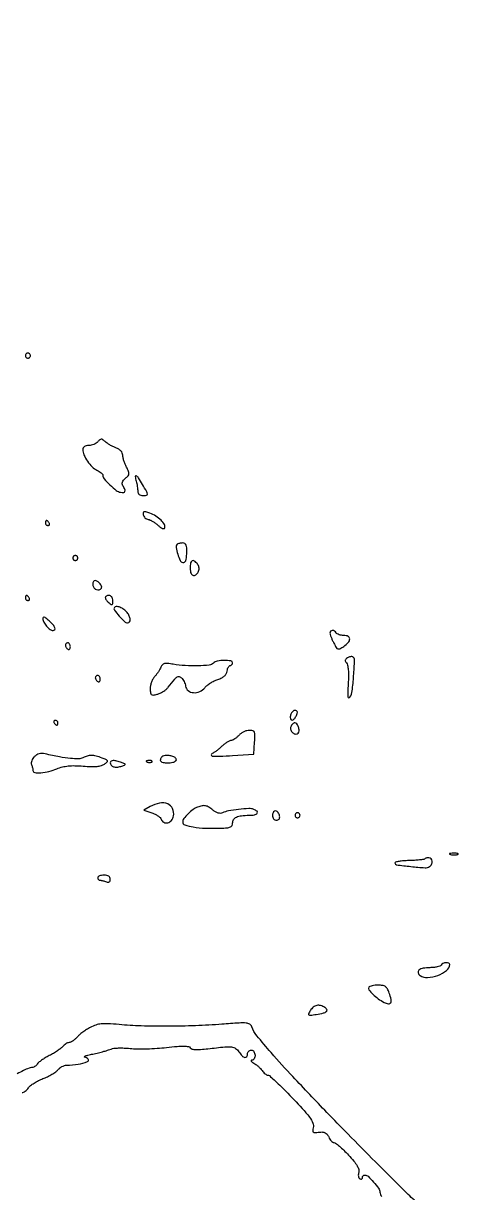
# Model space of a CAD drawing. Extents: x 0 to 2558, y 0 to 3412.
# Drawn here: x 1052.2 to 1227.7, y 2944 to 3412 of the extents above; entities that cross this region are included whole.
import ezdxf

# ---------------------------------------------------------------- set-up
doc = ezdxf.new("R2010")
doc.units = 0

msp = doc.modelspace()

# ---------------------------------------------------------------- linework, layer by layer
for points in [[(1286.775, 2242.902503, 0.000001), (1177.44536, 2242.627485, 0.134519)], [(1176.555032, 2242.380365, -0.000002), (1098.265318, 2241.934774, -0.000173)], [(1208.821719, 2940.882369, -0.009758), (1203.936388, 2945.551884, -0.001129), (1193.207356, 2956.263527, -0.001484), (1182.138718, 2967.430309, -0.003279), (1173.771547, 2976.034051, -0.002587), (1160.147025, 2990.376679, -0.008664), (1151.429168, 2999.977688, -0.010351), (1145.715553, 3006.77218, -0.080539), (1143.672714, 3010.358622, 0.172845), (1142.837912, 3011.351056, 0.111848), (1141.392339, 3011.808342, 0.03661), (1138.615216, 3011.837279, 0.003369), (1131.739702, 3011.358622, -0.009838), (1121.133159, 3010.757981, -0.008454), (1109.960788, 3010.534664, -0.008712), (1099.348703, 3010.686919, -0.014861), (1090.5, 3011.231715, 0.009373), (1086.029117, 3011.556264, 0.038281), (1083.308924, 3011.494217, 0.056667), (1081.197391, 3011.038546, 0.041667), (1078.998953, 3010.085546, 0.020292), (1077.519074, 3009.212679, 0.01536), (1075.967057, 3008.14129, 0.0156), (1074.570256, 3007.043473, 0.034494), (1073.593966, 3006.103831, -0.0291), (1072.775228, 3005.298652, -0.03165), (1071.890178, 3004.618, -0.033387), (1071.065313, 3004.139608, -0.115208), (1070.467457, 3004, 0.09787), (1069.90591, 3003.88902, 0.041618), (1069.220514, 3003.537905, 0.039094), (1068.529222, 3003.028819, 0.041315), (1067.939342, 3002.426912, -0.055344), (1067.17125, 3001.685839, -0.015676), (1065.822649, 3000.711669, -0.015591), (1064.219609, 2999.699833, -0.015899), (1062.566898, 2998.796804, 0.017169), (1060.951332, 2997.908736, 0.019146), (1059.459742, 2996.941627, 0.018832), (1058.259757, 2996.027157, 0.088622), (1057.70031, 2995.369892, -0.07317), (1057.28131, 2994.845855, -0.054529), (1056.687314, 2994.402406, -0.054964), (1056.01772, 2994.101353, -0.078337), (1055.374783, 2994, 0.102731), (1054.443864, 2993.806691, 0.009221), (1052.262781, 2992.811858, 0.01169), (1049.687192, 2991.504349, 0.008866)], [(1051.757747, 2984, 0.123639), (1052.284706, 2984.132329, 0.042153), (1052.950983, 2984.565354, 0.038849), (1053.635472, 2985.188138, 0.035989), (1054.234641, 2985.92461, -0.075533), (1055.052201, 2986.78171, -0.024314), (1056.496431, 2987.790266, -0.023625), (1058.235593, 2988.77166, -0.024397), (1060.041345, 2989.573135, 0.021432), (1061.858296, 2990.366724, 0.020421), (1063.630895, 2991.324749, 0.020863), (1065.124978, 2992.299462, 0.065402), (1066, 2993.11526, -0.056349), (1066.721487, 2993.812661, -0.04301), (1067.646875, 2994.405647, -0.044062), (1068.624651, 2994.814264, -0.074411), (1069.5, 2994.954836, 0.036892), (1074.160282, 2995.34926, 0.063686), (1077.888444, 2996.44308, 0.491299), (1078.130159, 2997.410321, 0.214563), (1076.75, 2998.128215, -0.42692), (1076.589441, 2998.316197, -0.278919), (1076.776562, 2998.56537, -0.033335), (1078.020824, 2998.972214, -0.009511), (1080, 2999.436356, 0.006809), (1082.239322, 2999.948755, 0.007226), (1084.419776, 3000.512527, 0.006931), (1086.282035, 3001.050709, 0.032672), (1087.322641, 3001.443004, -0.082262), (1088.382329, 3001.726807, -0.017116), (1090.311198, 3001.849055, -0.017539), (1092.586013, 3001.835385, -0.015766), (1094.936998, 3001.664374, 0.023211), (1097.771911, 3001.500537, 0.009599), (1101.614713, 3001.530833, 0.009473), (1105.740208, 3001.720848, 0.012043), (1109.536595, 3002.05984, -0.006961), (1113.799104, 3002.484158, -0.025055), (1116.528727, 3002.580271, -0.03691), (1118.296063, 3002.423112, -0.216999), (1119.050659, 3001.918032, 0.197148), (1119.716923, 3001.43437, 0.046478), (1121.106046, 3001.230495, 0.03206), (1123.169139, 3001.253733, 0.011162), (1126.128421, 3001.543731, -0.004627), (1132.868186, 3002.293244, -0.050683), (1135.589397, 3002.293841, -0.130516), (1137.203721, 3001.685055, -0.092908), (1138.549455, 3000.284177, 0.045135), (1139.784572, 2998.725984, 0.14778), (1140.914936, 2998.083421, 0.317382), (1141.680496, 2998.399171, 0.142186), (1142, 2999.5, -0.099038), (1142.114514, 3000.072457, -0.097945), (1142.440625, 3000.559375, -0.097945), (1142.927543, 3000.885486, -0.099038), (1143.5, 3001, -0.257439), (1144.509541, 3000.443316, -0.125903), (1144.975368, 2999.001208, -0.132408), (1144.681273, 2997.560284, -0.277257), (1143.75, 2996.969591, 0.200243), (1143.476751, 2996.847703, 0.343882), (1143.454688, 2996.612495, 0.095526), (1143.808274, 2996.240008, 0.025486), (1144.5, 2995.796646, -0.032863), (1145.360995, 2995.226714, -0.02033), (1146.296344, 2994.453032, -0.020363), (1147.161673, 2993.609811, -0.034204), (1147.806704, 2992.827054, 0.032982), (1148.380025, 2992.127847, 0.036722), (1149.021424, 2991.536697, 0.039653), (1149.63597, 2991.123461, 0.128885), (1150.106974, 2991, -0.177881), (1150.719606, 2990.774927, -0.00642), (1152.62985, 2989.109631, -0.011084), (1154.852577, 2987.030611, -0.007467), (1157.30027, 2984.564703, -0.00379), (1163.873601, 2977.637277, -0.027506), (1166.816862, 2974.118692, -0.063142), (1168.134227, 2971.793572, -0.162699), (1168.261446, 2969.891768, 0.046236), (1168.077521, 2968.775993, 0.257041), (1168.322928, 2968.24402, 0.16996), (1169.001503, 2968.035091, 0.019767), (1170.609851, 2968.160069, -0.040274), (1172.076065, 2968.21372, -0.103822), (1173.097367, 2967.952034, -0.11675), (1173.855445, 2967.326132, -0.05875), (1174.487128, 2966.25, 0.039021), (1174.947969, 2965.389, 0.046184), (1175.515059, 2964.660937, 0.052381), (1176.09863, 2964.157222, 0.153033), (1176.600287, 2964, -0.16763), (1177.255782, 2963.773884, -0.011821), (1178.77538, 2962.524845, -0.015667), (1180.542233, 2960.901948, -0.011122), (1182.423626, 2958.978196, -0.014017), (1184.588765, 2956.529375, -0.04033), (1185.896783, 2954.67903, -0.0619), (1186.531334, 2953.223385, -0.1498), (1186.51979, 2952.062353, 0.05626), (1186.367335, 2951.290177, 0.0636), (1186.400931, 2950.535756, 0.07312), (1186.605964, 2949.911854, 0.139323), (1186.959323, 2949.52514, 0.078483), (1187.357173, 2949.35837, 0.156365), (1187.694301, 2949.381985, 0.18517), (1187.917842, 2949.588713, 0.115069), (1188, 2949.940983, -0.08941), (1188.072884, 2950.345309, -0.095151), (1188.281862, 2950.688914, -0.099846), (1188.593467, 2950.918798, -0.10958), (1188.959531, 2951, -0.191119), (1190.273182, 2950.478838, -0.022598), (1192.502312, 2948.181093, -0.023871), (1194.511532, 2945.682802, -0.158709), (1195, 2944.182687, 0.194704), (1195.729429, 2942.380527, 0.017443)], [(1923.086218, 2244.376059, -0.000011), (1814.032813, 2244.041497, -0.000207)]]:
    msp.add_lwpolyline(points, format="xyb")
for points in [[(1053, 3279, 0.099038), (1053.076342, 3278.618362, 0.097945), (1053.29375, 3278.29375, 0.097945), (1053.618362, 3278.076342, 0.099038), (1054, 3278, 0.099038), (1054.381638, 3278.076342, 0.097945), (1054.70625, 3278.29375, 0.097945), (1054.923658, 3278.618362, 0.099038), (1055, 3279, 0.099038), (1054.923658, 3279.381638, 0.097945), (1054.70625, 3279.70625, 0.097945), (1054.381638, 3279.923658, 0.099038), (1054, 3280, 0.099038), (1053.618362, 3279.923658, 0.097945), (1053.29375, 3279.70625, 0.097945), (1053.076342, 3279.381638, 0.099038)], [(1082.020938, 3244.525228, -0.076089), (1081.363009, 3243.94094, -0.044489), (1080.42854, 3243.448036, -0.043302), (1079.380772, 3243.112508, -0.055899), (1078.377555, 3243, 0.051161), (1077.371051, 3242.896743, 0.096962), (1076.622492, 3242.582211, 0.124451), (1076.165338, 3242.073494, 0.121704), (1076, 3241.404292, 0.105629), (1076.452943, 3239.284179, 0.044556), (1077.882001, 3236.729401, 0.044504), (1079.768704, 3234.434125, 0.091835), (1081.665271, 3233.106651, -0.028936), (1082.559114, 3232.635175, -0.037486), (1083.314173, 3232.098208, -0.041148), (1083.848298, 3231.574696, -0.180209), (1084, 3231.167462, 0.17954), (1084.542459, 3229.705466, 0.02362), (1086.856269, 3227.260388, 0.025804), (1089.415913, 3225.041785, 0.128476), (1091.147863, 3224.295205, 0.062528), (1092.360939, 3224.262991, 0.290818), (1092.887161, 3224.675088, 0.196203), (1092.848527, 3225.495112, 0.032456), (1092.07502, 3226.912855, -0.102757), (1091.802078, 3227.63899, -0.121427), (1091.86562, 3228.36817, -0.094567), (1092.292781, 3229.11915, -0.04342), (1093.09788, 3229.912855, 0.036727), (1094.147889, 3230.920691, 0.161558), (1094.487195, 3231.696864, 0.125903), (1094.337464, 3232.632312, 0.018821), (1093.507546, 3234.364307, -0.023958), (1092.930449, 3235.601111, -0.020713), (1092.442842, 3236.948417, -0.02123), (1092.103306, 3238.207644, -0.055287), (1092, 3239.139058, 0.110532), (1091.808702, 3239.993836, 0.077343), (1091.253646, 3240.814423, 0.066193), (1090.37935, 3241.535283, 0.048535), (1089.25183, 3242.094354, -0.022607), (1088.081883, 3242.600804, -0.016829), (1086.838453, 3243.259871, -0.01709), (1085.706011, 3243.962338, -0.036558), (1084.895212, 3244.594832, 0.028824), (1083.953813, 3245.352889, 0.162536), (1083.345463, 3245.53977, 0.178909), (1082.780085, 3245.315075, 0.036445)], [(1097.369714, 3228.75, -0.015772), (1097.601675, 3227.760635, -0.01145), (1097.799577, 3226.646875, -0.011588), (1097.938811, 3225.580061, -0.024706), (1097.986345, 3224.75, 0.09622), (1098.132192, 3224.029228, 0.116482), (1098.533994, 3223.470457, 0.107274), (1099.173035, 3223.119912, 0.072124), (1100, 3223, 0.042158), (1101.462839, 3223.123562, 0.371983), (1101.844343, 3223.585786, 0.123054), (1101.592498, 3224.506119, 0.005265), (1099.901224, 3227.44284, 0.010831), (1098.279257, 3230.06061, 0.130174), (1097.406749, 3230.850178, 0.602663), (1097.014613, 3230.577212, 0.034959)], [(1100.182138, 3215.316113, 0.08836), (1100.429933, 3214.675685, 0.068527), (1100.902154, 3214.094453, 0.067987), (1101.518313, 3213.658369, 0.083923), (1102.186896, 3213.442221, -0.072673), (1102.992801, 3213.201445, -0.026114), (1104.053464, 3212.638926, -0.025254), (1105.168418, 3211.891849, -0.027303), (1106.172337, 3211.05407, 0.028396), (1107.123018, 3210.264234, 0.06623), (1107.931673, 3209.818038, 0.125203), (1108.512046, 3209.746392, 0.288302), (1108.838063, 3210.014189, 0.219805), (1108.684377, 3211.39333, 0.062807), (1107.315021, 3213.12476, 0.055135), (1105.228763, 3214.764175, 0.055167), (1102.835052, 3215.907656, 0.01252), (1101.175054, 3216.440112, 0.126859), (1100.45642, 3216.463821, 0.319969), (1100.149777, 3216.122587, 0.076556)], [(1061, 3212, 0.105053), (1061.081062, 3211.618444, 0.099167), (1061.311086, 3211.29375, 0.09642), (1061.654762, 3211.076123, 0.093332), (1062.059017, 3211, 0.108972), (1062.413961, 3211.078288, 0.182303), (1062.6254, 3211.29375, 0.161196), (1062.656512, 3211.6179, 0.082592), (1062.5, 3212, 0.029505), (1062.231006, 3212.382774, 0.035638), (1061.933975, 3212.70625, 0.038439), (1061.65171, 3212.934461, 0.151918), (1061.440983, 3213, 0.210953), (1061.272352, 3212.92554, 0.081139), (1061.129539, 3212.70625, 0.061769), (1061.032345, 3212.382849, 0.042167)], [(1113.79982, 3203.466487, 0.23864), (1113.383897, 3202.198165, 0.037642), (1113.992573, 3199.561587, 0.037679), (1114.990416, 3197.04474, 0.236192), (1116.05595, 3196.227741, 0.184174), (1116.743649, 3196.348632, 0.159511), (1117.227031, 3196.904053, 0.075214), (1117.516327, 3198.03865, 0.018326), (1117.638005, 3199.971704, 0.017708), (1117.61911, 3202.026219, 0.083536), (1117.372728, 3203.174879, 0.166041), (1116.859956, 3203.775012, 0.134466), (1116.038482, 3204, 0.028379), (1115.346586, 3203.960697, 0.030126), (1114.677501, 3203.843281, 0.031585), (1114.118829, 3203.672235, 0.106689)], [(1072, 3198, 0.099038), (1072.076342, 3197.618362, 0.097945), (1072.29375, 3197.29375, 0.097945), (1072.618362, 3197.076342, 0.099038), (1073, 3197, 0.099038), (1073.381638, 3197.076342, 0.097945), (1073.70625, 3197.29375, 0.097945), (1073.923658, 3197.618362, 0.099038), (1074, 3198, 0.099038), (1073.923658, 3198.381638, 0.097945), (1073.70625, 3198.70625, 0.097945), (1073.381638, 3198.923658, 0.099038), (1073, 3199, 0.099038), (1072.618362, 3198.923658, 0.097945), (1072.29375, 3198.70625, 0.097945), (1072.076342, 3198.381638, 0.099038)], [(1119, 3194, 0.034744), (1119.088356, 3192.730014, 0.074083), (1119.366084, 3191.788402, 0.111041), (1119.810846, 3191.210442, 0.175193), (1120.393011, 3191, 0.18616), (1121.591367, 3191.46219, 0.130921), (1122.384526, 3192.688203, 0.117453), (1122.510571, 3194.259896, 0.13555), (1121.894808, 3195.626748, 0.059693), (1120.667099, 3196.790892, 0.296116), (1119.76253, 3196.848687, 0.227641), (1119.16335, 3195.993522, 0.040902)], [(1080, 3187.559017, 0.112441), (1080.265225, 3186.394527, 0.134726), (1081.000645, 3185.548755, 0.146432), (1082.013946, 3185.239252, 0.140722), (1083.048558, 3185.530011, 0.110253), (1083.435208, 3185.907337, 0.160707), (1083.556329, 3186.36394, 0.115588), (1083.391203, 3186.918193, 0.043282), (1082.926114, 3187.589028, 0.055654), (1081.849369, 3188.626612, 0.168041), (1080.89645, 3188.945273, 0.273493), (1080.250246, 3188.554235, 0.123798)], [(1053, 3182, 0.105053), (1053.081062, 3181.618444, 0.099167), (1053.311086, 3181.29375, 0.09642), (1053.654762, 3181.076123, 0.093332), (1054.059017, 3181, 0.108972), (1054.413961, 3181.078288, 0.182303), (1054.6254, 3181.29375, 0.161196), (1054.656512, 3181.6179, 0.082592), (1054.5, 3182, 0.029505), (1054.231006, 3182.382774, 0.035638), (1053.933975, 3182.70625, 0.038439), (1053.65171, 3182.934461, 0.151918), (1053.440983, 3183, 0.210953), (1053.272352, 3182.92554, 0.081139), (1053.129539, 3182.70625, 0.061769), (1053.032345, 3182.382849, 0.042167)], [(1085, 3182.122445, 0.117955), (1085.100931, 3181.700558, 0.036411), (1085.440625, 3181.136985, 0.034151), (1085.925951, 3180.54111, 0.031583), (1086.5, 3180, 0.027702), (1087.317973, 3179.394365, 0.285199), (1087.719951, 3179.38379, 0.243483), (1087.95142, 3179.749908, 0.02153), (1088, 3180.877555, 0.064485), (1087.891732, 3181.713548, 0.089651), (1087.573317, 3182.396259, 0.107148), (1087.088601, 3182.840705, 0.132926), (1086.5, 3183, 0.056567), (1085.926247, 3182.93488, 0.075975), (1085.440625, 3182.742218, 0.095133), (1085.115056, 3182.457225, 0.167044)], [(1088.623792, 3178.2003, 0.303563), (1088.661026, 3177.162752, 0.021149), (1090.56071, 3174.753106, 0.023604), (1092.676129, 3172.514428, 0.194006), (1093.952034, 3172, 0.253104), (1094.693014, 3172.400763, 0.158207), (1094.958149, 3173.376227, 0.095646), (1094.620138, 3174.762666, 0.062175), (1093.75, 3176.169134, 0.068095), (1092.469505, 3177.377905, 0.060915), (1090.863896, 3178.252832, 0.072631), (1089.412673, 3178.596067, 0.283353)], [(1060, 3173.676388, 0.128505), (1060.358295, 3172.305322, 0.051328), (1061.485207, 3170.705888, 0.051255), (1062.880065, 3169.401163, 0.163843), (1064.071429, 3169, 0.227629), (1064.742891, 3169.322394, 0.273113), (1064.840794, 3170.005686, 0.084776), (1064.09707, 3171.191793, 0.020652), (1062.482723, 3172.85496, 0.013491), (1061.239235, 3173.972299, 0.096678), (1060.538651, 3174.366274, 0.343966), (1060.16116, 3174.231441, 0.142238)], [(1175, 3167.95034, 0.077015), (1175.090249, 3167.367894, 0.014269), (1175.448875, 3166.340989, 0.015001), (1175.943088, 3165.153987, 0.013182), (1176.528085, 3163.945689, 0.01622), (1177.544054, 3162.128048, 0.178477), (1178.1849, 3161.61464, 0.205917), (1178.958041, 3161.679704, 0.022485), (1180.528085, 3162.610359, 0.059394), (1182.347754, 3164.138968, 0.1888), (1182.926856, 3165.587787, 0.291935), (1182.282579, 3166.613061, 0.11087), (1180.559017, 3167, -0.037634), (1179.57934, 3167.073842, -0.041396), (1178.653525, 3167.29375, -0.045439), (1177.906663, 3167.615492, -0.130646), (1177.5, 3168, 0.10864), (1176.800733, 3168.721131, 0.152214), (1175.944644, 3168.969388, 0.206627), (1175.27533, 3168.664546, 0.186078)], [(1069, 3163.059017, 0.089642), (1069.073302, 3162.653442, 0.053229), (1069.29375, 3162.2129, 0.051032), (1069.617485, 3161.806203, 0.06081), (1070, 3161.5, 0.139169), (1070.379648, 3161.392057, 0.191142), (1070.70625, 3161.521475, 0.138808), (1070.926733, 3161.889346, 0.066118), (1071, 3162.440983, 0.062283), (1070.925455, 3163.037096, 0.080552), (1070.70625, 3163.542039, 0.097988), (1070.381379, 3163.879982, 0.153634), (1070, 3164, 0.092995), (1069.618268, 3163.928382, 0.096318), (1069.29375, 3163.723586, 0.099231), (1069.076556, 3163.418051, 0.105429)], [(1128.318958, 3155.918958, -0.173241), (1126.625861, 3155.117075, -0.017647), (1122.122482, 3154.82868, -0.022377), (1117.025244, 3154.910673, -0.026641), (1112.247433, 3155.458197, 0.014955), (1109.912672, 3155.781172, 0.082795), (1108.651401, 3155.708367, 0.152928), (1107.867487, 3155.252864, 0.09431), (1107.302691, 3154.337526, -0.037465), (1106.9066, 3153.495484, -0.01766), (1106.278213, 3152.470321, -0.017389), (1105.541282, 3151.438045, -0.023436), (1104.800489, 3150.561439, 0.061466), (1104.110628, 3149.606701, 0.037025), (1103.528894, 3148.334625, 0.036594), (1103.131887, 3146.963006, 0.052194), (1103, 3145.703031, 0.023387), (1103.079611, 3144.001903, 0.199447), (1103.429714, 3143.341171, 0.207905), (1104.135632, 3143.138303, 0.02559), (1105.75, 3143.434233, 0.0509), (1106.930775, 3143.844197, 0.032524), (1108.206147, 3144.542448, 0.032535), (1109.379396, 3145.399649, 0.051177), (1110.249649, 3146.292641, -0.003811), (1112.835373, 3149.504198, -0.069029), (1113.799692, 3150.398011, -0.236669), (1114.567195, 3150.509965, -0.093467), (1115.526604, 3149.97792, -0.06684), (1116.067799, 3149.390649, -0.036089), (1116.573464, 3148.545082, -0.035198), (1116.97185, 3147.593399, -0.046193), (1117.189966, 3146.677379, 0.192947), (1118.20797, 3144.910264, 0.148153), (1120.301774, 3144.091468, 0.123369), (1122.813138, 3144.514522, 0.120009), (1124.85831, 3146.073347, -0.053419), (1125.789878, 3147.001204, -0.027494), (1127.129775, 3147.961197, -0.026977), (1128.632388, 3148.807188, -0.036572), (1130.074991, 3149.392985, 0.035824), (1131.634428, 3150.023514, 0.068865), (1132.750133, 3150.775993, 0.085338), (1133.463867, 3151.677528, 0.089818), (1133.819551, 3152.75, -0.038382), (1134.010184, 3153.611357, -0.053191), (1134.318553, 3154.339063, -0.065793), (1134.689784, 3154.839234, -0.202946), (1135.069551, 3155, 0.10665), (1135.424552, 3155.076593, 0.09943), (1135.726681, 3155.29375, 0.095983), (1135.929225, 3155.61825, 0.091914), (1136, 3156, 0.371936), (1135.314176, 3156.794423, 0.039275), (1132.669641, 3156.974421, 0.040286), (1129.858831, 3156.717705, 0.154663)], [(1181.960613, 3157.975658, 0.051876), (1181.339097, 3157.496045, 0.161657), (1181.093782, 3157.035418, 0.176357), (1181.182944, 3156.546277, 0.06408), (1181.6204, 3155.9796, -0.15217), (1182.068119, 3155.126655, -0.02471), (1182.317288, 3153.24917, -0.022851), (1182.409072, 3150.758874, -0.012302), (1182.306294, 3147.687959, 0.005274), (1182.134141, 3144.067198, 0.041227), (1182.210739, 3142.382823, 0.341261), (1182.543597, 3142.050092, 0.291718), (1183.003232, 3142.266597, 0.110782), (1183.899487, 3144.782338, 0.012478), (1184.487861, 3150.852791, 0.008003), (1184.837566, 3157.128948, 0.270545), (1184.161482, 3158.400199, 0.133819), (1183.768466, 3158.516418, 0.053054), (1183.202725, 3158.468472, 0.047522), (1182.569041, 3158.282454, 0.043295)], [(1081, 3150.059017, 0.089642), (1081.073302, 3149.653442, 0.053229), (1081.29375, 3149.2129, 0.051032), (1081.617485, 3148.806203, 0.06081), (1082, 3148.5, 0.139169), (1082.379648, 3148.392057, 0.191142), (1082.70625, 3148.521475, 0.138808), (1082.926733, 3148.889346, 0.066118), (1083, 3149.440983, 0.062283), (1082.925455, 3150.037096, 0.080552), (1082.70625, 3150.542039, 0.097988), (1082.381379, 3150.879982, 0.153634), (1082, 3151, 0.092995), (1081.618268, 3150.928382, 0.096318), (1081.29375, 3150.723586, 0.099231), (1081.076556, 3150.418051, 0.105429)], [(1159.345077, 3135.456872, 0.083724), (1159.075606, 3134.12308, 0.229589), (1159.456338, 3133.268368, 0.324499), (1160.215559, 3133.212984, 0.113519), (1161.03906, 3134.02896, 0.031906), (1161.747819, 3135.325947, 0.11552), (1161.939205, 3136.240387, 0.236265), (1161.652222, 3136.781381, 0.156009), (1160.968615, 3137, 0.126954), (1160.530326, 3136.886892, 0.063811), (1160.066255, 3136.546706, 0.05711), (1159.648212, 3136.047042, 0.054099)], [(1064.5, 3132, 0.029505), (1064.768994, 3131.617226, 0.035638), (1065.066025, 3131.29375, 0.038439), (1065.34829, 3131.065539, 0.151918), (1065.559017, 3131, 0.210953), (1065.727648, 3131.07446, 0.081139), (1065.870461, 3131.29375, 0.061769), (1065.967655, 3131.617151, 0.042167), (1066, 3132, 0.105053), (1065.918938, 3132.381556, 0.099167), (1065.688914, 3132.70625, 0.09642), (1065.345238, 3132.923877, 0.093332), (1064.940983, 3133, 0.108972), (1064.586039, 3132.921712, 0.182303), (1064.3746, 3132.70625, 0.161196), (1064.343488, 3132.3821, 0.082592)], [(1159.322898, 3130.399075, 0.175205), (1159.298418, 3129.145013, 0.134762), (1160.071967, 3128.002793, 0.153379), (1161.239787, 3127.504609, 0.224731), (1162.274423, 3127.874423, 0.203112), (1162.666336, 3128.842621, 0.078607), (1162.412037, 3130.297524, 0.080727), (1161.731845, 3131.569579, 0.233789), (1160.861626, 3132, 0.141928), (1160.462953, 3131.884508, 0.060388), (1160.028312, 3131.529728, 0.053008), (1159.626392, 3131.011513, 0.046872)], [(1138.5, 3127, -0.029979), (1137.71895, 3126.23458, -0.032192), (1136.869502, 3125.5875, -0.034039), (1136.074163, 3125.133624, -0.113109), (1135.491035, 3125, 0.116973), (1134.866589, 3124.851887, 0.024679), (1133.884594, 3124.295976, 0.024588), (1132.784015, 3123.520785, 0.021154), (1131.705986, 3122.603321, -0.013955), (1130.619796, 3121.651616, -0.014462), (1129.49478, 3120.773657, -0.014299), (1128.479581, 3120.071411, -0.058693), (1127.809963, 3119.740226, 0.304888), (1127.393719, 3119.177496, 0.397906), (1127.789682, 3118.719052, 0.035112), (1130.786674, 3118.626713, 0.00747), (1136, 3118.910246), (1144.5, 3119.5), (1144.804791, 3124.25, 0.010252), (1144.930924, 3127.142759, 0.110057), (1144.703563, 3128.28692, 0.23018), (1144.063023, 3128.829651, 0.062694), (1142.709779, 3129, 0.068986), (1141.65867, 3128.854282, 0.042027), (1140.483237, 3128.4125, 0.041348), (1139.369288, 3127.765542, 0.056665)], [(1056.600324, 3118.457466, 0.054023), (1055.985704, 3117.693454, 0.054839), (1055.55263, 3116.81923, 0.060408), (1055.354278, 3115.970971, 0.119424), (1055.44249, 3115.289274, -0.018313), (1055.655929, 3114.6657, -0.015558), (1055.836231, 3113.993474, -0.015838), (1055.961994, 3113.370713, -0.041922), (1056, 3112.918213, 0.379852), (1056.711986, 3112.116248, 0.04794), (1059.22938, 3112.058541, 0.042287), (1062.443605, 3112.56872, 0.038663), (1065.627876, 3113.621215, -0.03759), (1067.820184, 3114.351053, -0.036316), (1070.122472, 3114.754845, -0.030453), (1072.797062, 3114.862241, -0.015616), (1076.149914, 3114.687789, 0.012729), (1079.348463, 3114.502842, 0.031665), (1081.690206, 3114.575477, 0.044041), (1083.418602, 3114.894176, 0.091021), (1084.649914, 3115.491869, 0.023452), (1085.708965, 3116.348885, 0.315125), (1085.818178, 3116.809082, 0.19915), (1085.417739, 3117.221469, 0.010563), (1083.6849, 3117.925296, 0.026812), (1081.307744, 3118.689587, 0.060944), (1079.441305, 3118.944484, 0.072553), (1077.778772, 3118.725675, 0.053974), (1076.059785, 3118.031996, -0.123087), (1074.283831, 3117.58522, -0.025916), (1071.062836, 3117.747396, -0.021154), (1066.687827, 3118.383711, -0.00908), (1060.907834, 3119.58484, 0.051555), (1059.664404, 3119.734813, 0.068355), (1058.534064, 3119.599108, 0.071), (1057.515027, 3119.170974, 0.06155)], [(1107.666667, 3118.333333, 0.107358), (1107.055475, 3117.382934, 0.290316), (1107.213549, 3116.632068, 0.161494), (1108.162241, 3116.140598, 0.03946), (1109.940983, 3116, 0.047173), (1112.058197, 3116.200198, 0.146325), (1113.317959, 3116.854668, 0.376173), (1113.38353, 3117.657717, 0.142519), (1112.412469, 3118.395215, 0.038503), (1110.929858, 3118.83674, 0.056437), (1109.577001, 3118.97209, 0.06859), (1108.456602, 3118.802754, 0.125257)], [(1087, 3116.059017, 0.17023), (1087.341316, 3115.085554, 0.14164), (1088.241999, 3114.449411, 0.101626), (1089.617489, 3114.268227, 0.059129), (1091.258949, 3114.583417, 0.006226), (1092.721899, 3115.068682, 0.276253), (1092.920866, 3115.305383, 0.344014), (1092.786083, 3115.550513, 0.008198), (1091.5, 3116.077679, 0.025943), (1089.611237, 3116.705148, 0.068359), (1088.200771, 3116.892935, 0.133506), (1087.339543, 3116.654964, 0.264888)], [(1101.8125, 3116.316886, 0.051402), (1102.359369, 3116.160852, 0.05415), (1102.916927, 3116.123424, 0.060344), (1103.402231, 3116.202593, 0.126455), (1103.729167, 3116.395833, 0.296942), (1103.77538, 3116.614691, 0.208169), (1103.592839, 3116.799335, 0.077125), (1103.112848, 3116.910055, 0.028489), (1102.416667, 3116.921053, 0.018894), (1101.670344, 3116.862007, 0.168741), (1101.37858, 3116.720685, 0.470617), (1101.395823, 3116.538436, 0.054073)], [(1103, 3098.521069), (1100.5, 3097.113009), (1103.669825, 3095.986628, -0.031493), (1104.923368, 3095.450134, -0.033743), (1106.069721, 3094.771023, -0.035902), (1106.963549, 3094.056969, -0.115145), (1107.38844, 3093.430124, 0.175014), (1108.451458, 3092.200675, 0.195636), (1109.997998, 3092.006408, 0.158865), (1111.487922, 3092.975184, 0.120615), (1112.321522, 3094.75, 0.15907), (1111.98222, 3097.650123, 0.19087), (1110.007121, 3099.533497, 0.142095), (1106.732726, 3099.86907, 0.083384)], [(1122, 3098.293772, 0.072859), (1120.17316, 3097.305408, 0.034397), (1118.135748, 3095.553649, 0.031518), (1116.44621, 3093.661391, 0.168016), (1116, 3092.370999, 0.322686), (1116.874795, 3091.15665, 0.03949), (1120.244826, 3090.320123, 0.032884), (1125.09601, 3089.840124, 0.016557), (1131.25, 3089.841556, 0.013865), (1133.797091, 3089.997309, 0.079891), (1135.101768, 3090.328009, 0.168928), (1135.757146, 3090.9293, 0.12406), (1136, 3091.893011, -0.143315), (1136.412978, 3093.304218, -0.141015), (1137.523634, 3094.280756, -0.083928), (1139.50424, 3094.836552, -0.026536), (1142.581787, 3095, 0.039279), (1144.786641, 3095.173477, 0.187009), (1145.859763, 3095.797609, 0.403846), (1145.785631, 3096.589282, 0.086058), (1144.47647, 3097.370656, 0.105258), (1142.508418, 3097.681527, 0.014941), (1138.404576, 3097.340298, 0.016717), (1134.309112, 3096.736949, 0.072847), (1131.992372, 3095.955973, -0.117818), (1131.206636, 3095.767002, -0.072185), (1130.258813, 3095.903139, -0.059285), (1129.211262, 3096.352478, -0.039276), (1128.131588, 3097.09453, 0.032168), (1126.473091, 3098.269419, 0.089963), (1125.151085, 3098.786118, 0.096121), (1123.784188, 3098.78816, 0.040098)], [(1152, 3095.083333, 0.066422), (1152.111401, 3094.248452, 0.09567), (1152.438799, 3093.58104, 0.111791), (1152.945354, 3093.15323, 0.12024), (1153.573324, 3093, 0.099154), (1154.179808, 3093.121465, 0.133817), (1154.619304, 3093.46353, 0.126354), (1154.840365, 3093.99829, 0.083236), (1154.823324, 3094.667134, 0.100818), (1154.230213, 3096.099763, 0.210781), (1153.229205, 3096.729914, 0.297834), (1152.357221, 3096.327282, 0.14074)], [(1161, 3095, 0.099038), (1161.076342, 3094.618362, 0.097945), (1161.29375, 3094.29375, 0.097945), (1161.618362, 3094.076342, 0.099038), (1162, 3094, 0.099038), (1162.381638, 3094.076342, 0.097945), (1162.70625, 3094.29375, 0.097945), (1162.923658, 3094.618362, 0.099038), (1163, 3095, 0.099038), (1162.923658, 3095.381638, 0.097945), (1162.70625, 3095.70625, 0.097945), (1162.381638, 3095.923658, 0.099038), (1162, 3096, 0.099038), (1161.618362, 3095.923658, 0.097945), (1161.29375, 3095.70625, 0.097945), (1161.076342, 3095.381638, 0.099038)], [(1223.269032, 3079.307009, 0.037336), (1224.036634, 3079.167106, 0.029507), (1224.880008, 3079.127736, 0.030339), (1225.671085, 3079.185595, 0.06278), (1226.269032, 3079.344063, 0.31318), (1226.386009, 3079.52287, 0.333666), (1226.257153, 3079.684921, 0.052471), (1225.580113, 3079.787295, 0.014395), (1224.5, 3079.805051, 0.012823), (1223.431793, 3079.764444, 0.080377), (1222.900903, 3079.643467, 0.597527), (1222.883358, 3079.48334, 0.087174)], [(1212.832417, 3077.499083, -0.164959), (1212.419215, 3077.295173, -0.007349), (1210.81433, 3077.106942, -0.011711), (1208.87294, 3076.953966, -0.008041), (1206.66575, 3076.867551, 0.013068), (1204.493667, 3076.760633, 0.021395), (1202.664314, 3076.543572, 0.016882), (1201.251795, 3076.265104, 0.348791), (1201, 3075.948061, 0.375394), (1201.664764, 3075.187413, 0.006801), (1207.430708, 3074.487882, 0.009877), (1213.074834, 3073.993461, 0.15656), (1214.920731, 3074.451009, 0.14314), (1215.73096, 3075.351157, 0.130735), (1215.965368, 3076.579734, 0.160237), (1215.549775, 3077.592964, 0.219366), (1214.666667, 3078, 0.033723), (1214.119476, 3077.963052, 0.032949), (1213.577856, 3077.852856, 0.034774), (1213.116817, 3077.691785, 0.095229)], [(1082, 3070, 0.090658), (1082.069795, 3069.618228, 0.095575), (1082.269725, 3069.29375, 0.099646), (1082.567896, 3069.076635, 0.108102), (1082.918213, 3069, -0.04425), (1083.378353, 3068.959197, -0.015326), (1084.03135, 3068.821697, -0.015089), (1084.745256, 3068.625376, -0.016969), (1085.418213, 3068.393011, 0.067159), (1086.103551, 3068.230887, 0.16701), (1086.59835, 3068.348199, 0.176865), (1086.898658, 3068.737605, 0.076855), (1087, 3069.393011, 0.122163), (1086.829905, 3070.078799, 0.129023), (1086.361074, 3070.589301, 0.096836), (1085.579785, 3070.89975, 0.046322), (1084.5, 3071, 0.038131), (1083.542644, 3070.926884, 0.057076), (1082.734375, 3070.70625, 0.074992), (1082.182831, 3070.382936, 0.226478)], [(1219.5, 3035, -0.169477), (1219.022024, 3034.612324, -0.031768), (1217.923186, 3034.29375, -0.030777), (1216.531614, 3034.073268, -0.023905), (1215, 3034, 0.044129), (1212.331377, 3033.764011, 0.127231), (1210.656082, 3032.996688, 0.299272), (1210.32452, 3031.949416, 0.177473), (1211.121885, 3030.847158, 0.166091), (1214.131182, 3030.033467, 0.072814), (1218.222174, 3030.907447, 0.075654), (1221.727988, 3032.854036, 0.221136), (1222.968197, 3035.25, 0.325362), (1222.58596, 3035.824927, 0.107132), (1221.520551, 3035.976686, 0.083996), (1220.280449, 3035.673794, 0.15371)], [(1190.589837, 3026.14536, 0.310321), (1190.637202, 3025.163918, 0.035435), (1192.180177, 3023.407719, 0.037085), (1194.327226, 3021.580993, 0.038817), (1196.689312, 3020.122259, 0.073608), (1198.41887, 3019.532377, 0.322562), (1199.33928, 3019.968291, 0.186551), (1199.524039, 3021.32274, 0.031919), (1198.749212, 3023.853458, 0.035373), (1197.986587, 3025.509147, 0.112634), (1197.182499, 3026.413674, 0.116398), (1196.08181, 3026.863595, 0.039091), (1194.339779, 3027, 0.024606), (1193.067561, 3026.937352, 0.031429), (1191.909264, 3026.748949, 0.032691), (1190.994297, 3026.47647, 0.167137)], [(1167.14019, 3016.852872, 0.020415), (1166.376799, 3015.511575, 0.385826), (1166.491126, 3015.081564, 0.179529), (1167.095435, 3014.946932, 0.006202), (1169.523546, 3015.310108, 0.015802), (1172.391386, 3015.86902, 0.111839), (1173.662842, 3016.478241, 0.375855), (1173.794513, 3017.193005, 0.118047), (1172.97104, 3018.03906, 0.070991), (1171.25658, 3018.809163, 0.120864), (1169.695164, 3018.871444, 0.124928), (1168.317588, 3018.207253, 0.078843)]]:
    msp.add_lwpolyline(points, format="xyb", close=True)

doc.saveas('drawing.dxf')
